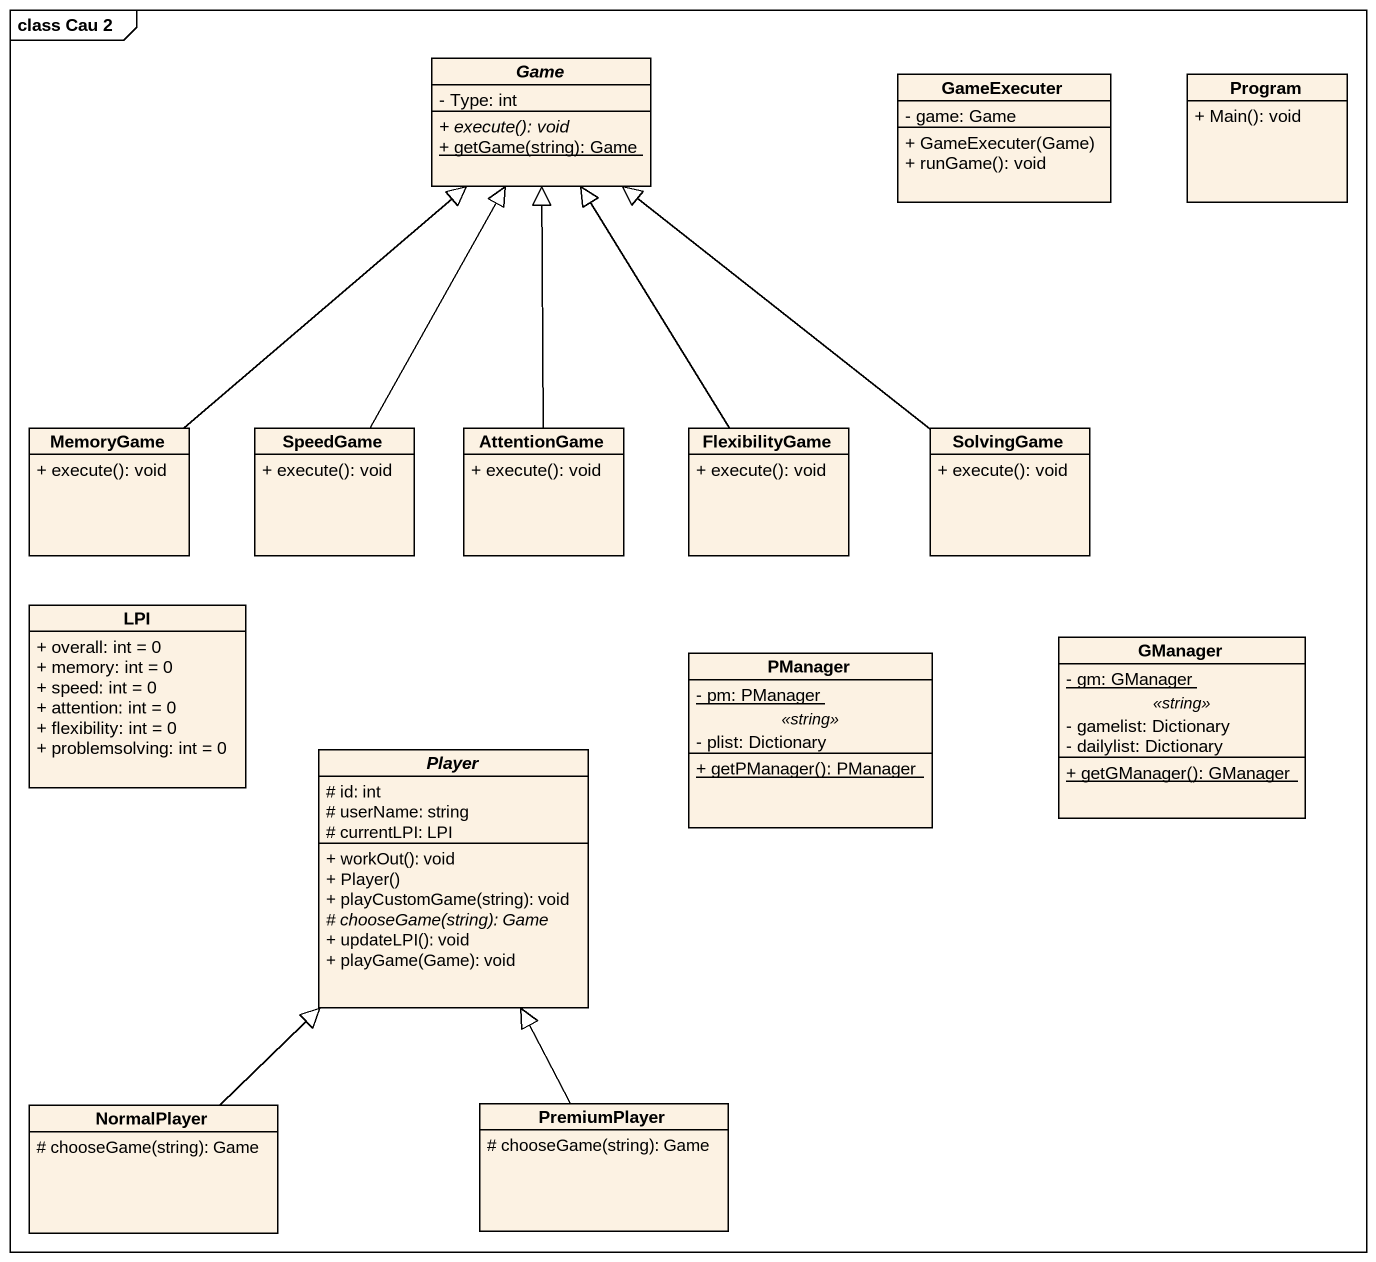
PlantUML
@startuml
mainframe class Cau 2
hide circle
hide empty members
skinparam classAttributeIconSize 0
abstract class Game {
  - Type: int
  {abstract} + execute(): void
  {static} + getGame(string): Game
}
class GameExecuter {
  - game: Game
  + GameExecuter(Game)
  + runGame(): void
}
class Program {
  + Main(): void
}
class MemoryGame {
  + execute(): void
}
class SpeedGame {
  + execute(): void
}
class AttentionGame {
  + execute(): void
}
class FlexibilityGame {
  + execute(): void
}
class SolvingGame {
  + execute(): void
}
class LPI {
  + overall: int = 0
  + memory: int = 0
  + speed: int = 0
  + attention: int = 0
  + flexibility: int = 0
  + problemsolving: int = 0
}
class PManager {
  {static} - pm: PManager
  .. <<string>> ..
  - plist: Dictionary
  --
  {static} + getPManager(): PManager
}
class GManager {
  {static} - gm: GManager
  .. <<string>> ..
  - gamelist: Dictionary
  - dailylist: Dictionary
  --
  {static} + getGManager(): GManager
}
abstract class Player {
  # id: int
  # userName: string
  # currentLPI: LPI
  + workOut(): void
  + Player()
  + playCustomGame(string): void
  {abstract} # chooseGame(string): Game
  + updateLPI(): void
  + playGame(Game): void
}
class NormalPlayer {
  # chooseGame(string): Game
}
class PremiumPlayer {
  # chooseGame(string): Game
}
MemoryGame -up-|> Game
SpeedGame -up-|> Game
AttentionGame -up-|> Game
FlexibilityGame -up-|> Game
SolvingGame -up-|> Game
NormalPlayer -up-|> Player
PremiumPlayer -up-|> Player
@enduml
